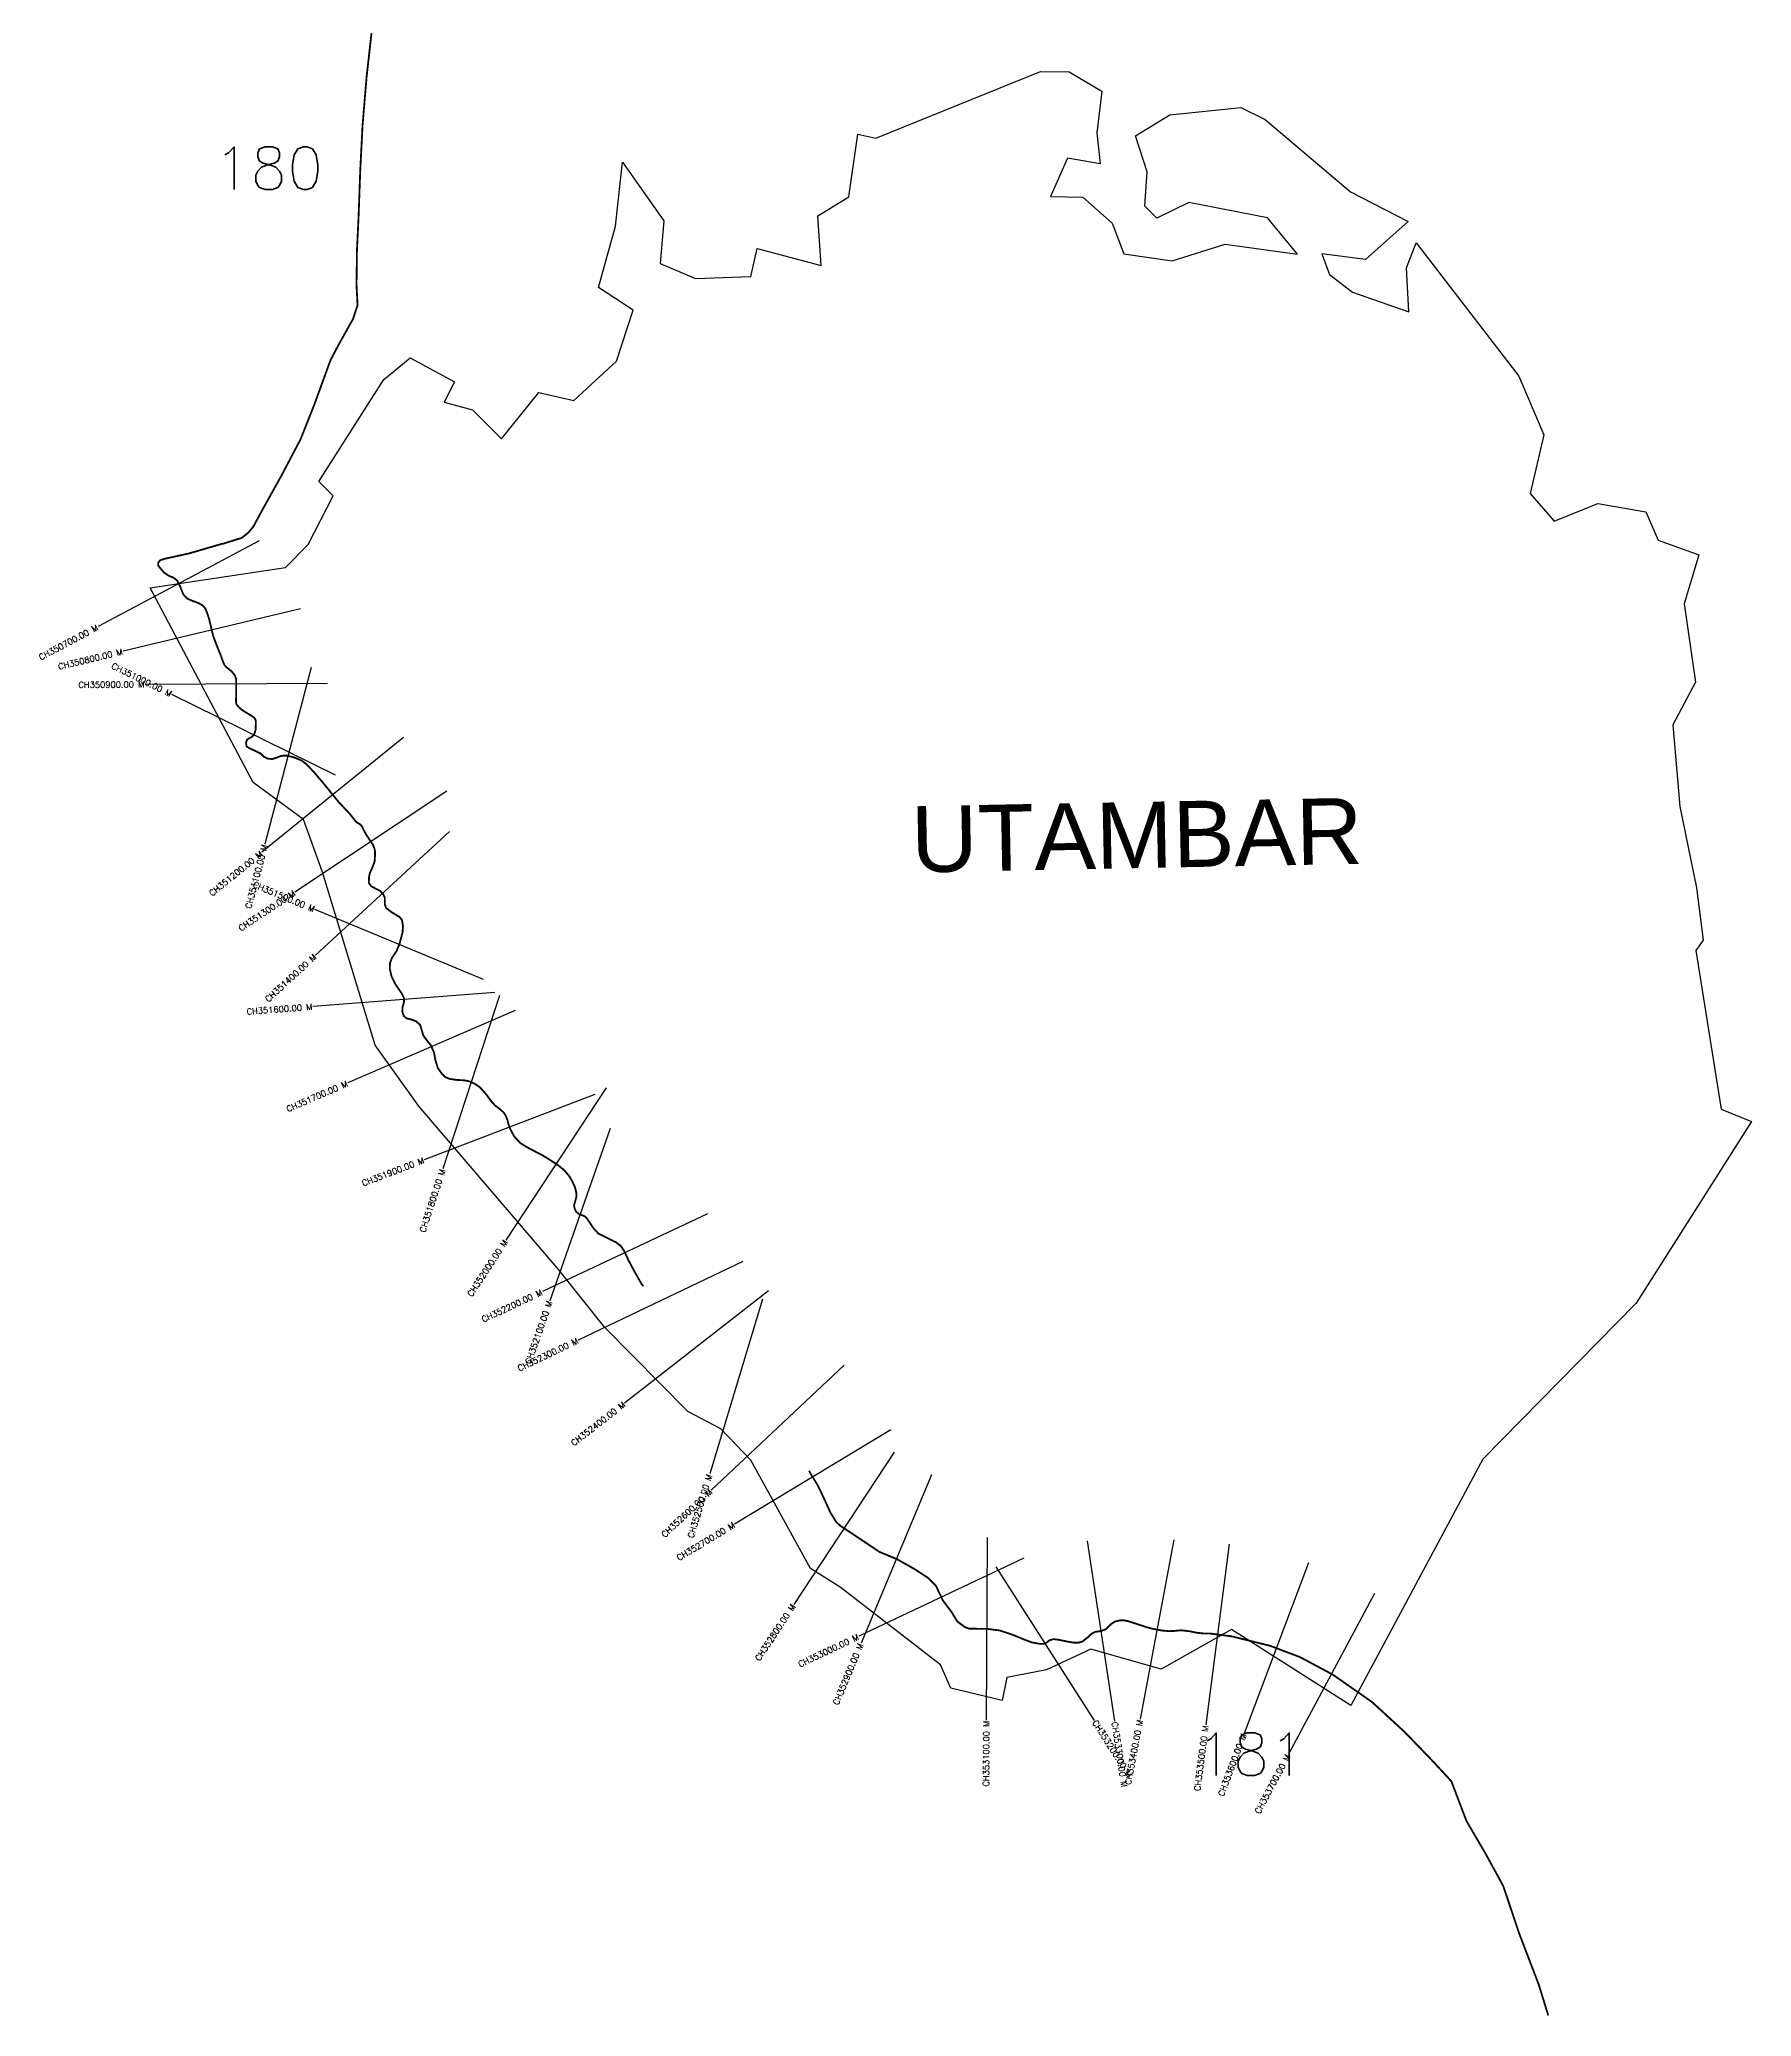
# Model space of a CAD drawing. Header units: metres. Extents: x 293367 to 296182, y 1978557 to 1983794.
# Drawn here: x 293367 to 296182, y 1978557 to 1981807 of the extents above; entities that cross this region are included whole.
import ezdxf
from ezdxf.enums import TextEntityAlignment as Align

# ---------------------------------------------------------------- set-up
doc = ezdxf.new("R2010")
doc.units = ezdxf.units.M
doc.header["$MEASUREMENT"] = 0
for name, color, linetype in [('CS', 134, 'Continuous'), ('CSMark', 6, 'Continuous'), ('NATURALLY PROTECTED', 3, 'Continuous'), ('VILLAGE NAME', 250, 'Continuous')]:
    doc.layers.add(name, color=color, linetype=linetype)
doc.styles.get("Standard").update_dxf_attribs({"font": 'simplex.shx'})

msp = doc.modelspace()

# ---------------------------------------------------------------- linework, layer by layer
at = {"color": 6, "flags": 128}
for points in [[(294394, 1981509.4), (294387.7, 1981439.2), (294445.9, 1981414.4), (294537, 1981417.5), (294547.2, 1981463.9), (294652.2, 1981435.6), (294646.8, 1981517.2), (294697.8, 1981548.6), (294712.8, 1981651.4), (294742.4, 1981644.8), (295012.9, 1981754.9), (295060.1, 1981754.3), (295114.2, 1981722.4), (295105.5, 1981653.9), (295111.1, 1981603), (295057.3, 1981612), (295029.3, 1981549.3), (295082.5, 1981548.3), (295130.7, 1981505.5), (295149.9, 1981454.8), (295229.7, 1981443.6), (295317, 1981470.8), (295435.5, 1981454.6), (295386.5, 1981514.1), (295257, 1981539.4), (295204.3, 1981513.5), (295184.5, 1981533.3), (295188.5, 1981589.7), (295169.1, 1981648.8), (295225.6, 1981683.6), (295342.7, 1981695.4), (295382.5, 1981675.6), (295522.6, 1981557.1), (295617.9, 1981508.3), (295547.3, 1981445.3), (295475.5, 1981454.9), (295488.3, 1981420.9), (295526, 1981392), (295618.9, 1981359.6), (295615, 1981431.7), (295631, 1981473.1), (295799.8, 1981253.5), (295840.7, 1981157.3), (295818.4, 1981060.9), (295858, 1981015.3), (295929.6, 1981044.3), (296008.6, 1981030.8), (296028.8, 1980983.8), (296095.7, 1980959.9), (296071.6, 1980879.6), (296089.9, 1980750.8), (296052.9, 1980680.3), (296064.6, 1980546.4), (296091.9, 1980412.4), (296102.6, 1980326.2), (296090.7, 1980309.1), (296132.2, 1980048.6), (296182.2, 1980028), (295992.4, 1979729.2), (295740.5, 1979472.9), (295523.3, 1979067.9), (295327, 1979192.8), (295211.4, 1979127.7), (295095.7, 1979160.5), (295023, 1979126.3), (294957.8, 1979113.7), (294950.1, 1979075.9), (294865.8, 1979096.2), (294848.7, 1979134.9), (294683.7, 1979262.3), (294634.8, 1979293.2), (294536.9, 1979471.5), (294487.3, 1979522.9), (294433.2, 1979551.4), (294296.5, 1979689.4), (294221.3, 1979784.5), (293990.8, 1980053.3), (293918.9, 1980153.8), (293832.3, 1980438.4), (293801.1, 1980524.7), (293718.3, 1980585.4), (293549, 1980905.6), (293771.6, 1980939.1), (293808.9, 1980976.9), (293850.2, 1981056.8), (293826.6, 1981080.5), (293933.3, 1981248.4), (293976.4, 1981283.7), (294049.5, 1981244.3), (294032.4, 1981211.1), (294079, 1981198.1), (294126.9, 1981150.5), (294188.1, 1981226.8), (294246, 1981213.5), (294316.1, 1981278.3), (294343.5, 1981362.3), (294286.5, 1981399.5), (294314.1, 1981500.5), (294326, 1981605.6)], [(294326, 1981605.6), (294394, 1981509.4)]]:
    msp.add_lwpolyline(points, dxfattribs=at)
at = {"layer": 'CS'}
for p, q in [((293728.5, 1980982.9), (293463.6, 1980842)), ((293796.2, 1980871.3), (293504.5, 1980801.4)), ((293814, 1980774.5), (293737.9, 1980484.3)), ((293840.6, 1980748.6), (293540.6, 1980746.8)), ((293853.9, 1980597.7), (293584.7, 1980730.1)), ((293965.9, 1980659.8), (293732.9, 1980470.8)), ((294036.7, 1980571.5), (293787, 1980405.3)), ((294041.1, 1980505.2), (293820.7, 1980301.6)), ((294097.2, 1980261.5), (293820.1, 1980376.5)), ((294115.9, 1980240.1), (293816.8, 1980217.1)), ((294123.7, 1980235.6), (294030.5, 1979950.4)), ((294149.3, 1980210.9), (293874.1, 1980091.5)), ((294298.8, 1980083.8), (294134.1, 1979833.1)), ((294280.1, 1980072.6), (293999.9, 1979965.2)), ((294305.3, 1980016.8), (294206.4, 1979733.5)), ((294465.6, 1979876.1), (294194, 1979748.6)), ((294523.5, 1979798.1), (294252.9, 1979668.7)), ((294565.8, 1979749.5), (294329.2, 1979565.1)), ((294555.8, 1979735.8), (294469.1, 1979448.7)), ((294690.3, 1979627.4), (294471.7, 1979421.9)), ((294766.9, 1979521), (294510, 1979366.2)), ((294772.4, 1979484.7), (294607.4, 1979234.2)), ((294833.6, 1979447.4), (294718.1, 1979170.6)), ((294925.4, 1979344), (294924, 1979044)), ((295089.7, 1979338.6), (295134.8, 1979042)), ((295232.4, 1979340.1), (295176.9, 1979045.3)), ((294985.5, 1979310.4), (294714.4, 1979181.8)), ((295323.1, 1979333.4), (295284.7, 1979035.9)), ((295454, 1979302.5), (295348.1, 1979021.8)), ((294939.8, 1979296.1), (295101.5, 1979043.4)), ((295562.2, 1979252.2), (295420.8, 1978987.6))]:
    msp.add_line(p, q, dxfattribs=at)
at = {"layer": 'NATURALLY PROTECTED', "const_width": 3, "flags": 128}
for points in [[(293913.9, 1981825.2), (293904.9, 1981745.3), (293898.3, 1981665.7), (293894.5, 1981591.5), (293891.9, 1981518.4), (293889.1, 1981460.1), (293888.4, 1981403.7), (293890.1, 1981370.3), (293882.5, 1981347.4), (293872.7, 1981330.1), (293861.5, 1981310), (293845.8, 1981280.6), (293819.2, 1981207.5), (293796.4, 1981150), (293765.3, 1981090.9), (293733.1, 1981033), (293718.8, 1981006.3), (293710.2, 1980996.1), (293699.4, 1980987.7), (293669.5, 1980978.4), (293666, 1980977.7), (293613.6, 1980962.4), (293571.6, 1980953.1), (293565.4, 1980950.9), (293562.3, 1980946.9), (293562.2, 1980942.4), (293565.5, 1980938.3), (293571.9, 1980930.7), (293579.1, 1980925.9), (293587.6, 1980922.3), (293593.2, 1980917.8), (293598.5, 1980907.8), (293601.4, 1980900), (293603.2, 1980895.9), (293605.1, 1980892.9), (293610.6, 1980887.7), (293617.5, 1980884.7), (293628.4, 1980880.7), (293635.4, 1980876.7), (293639.8, 1980871.8), (293642.1, 1980865.9), (293644, 1980860.7), (293646.1, 1980854.1), (293649.5, 1980840.1), (293652.7, 1980826.5), (293656.6, 1980816.1), (293661.1, 1980804.6), (293664.8, 1980795.7), (293668.6, 1980785), (293671.4, 1980778.5), (293674.6, 1980775.1), (293683.2, 1980768.2), (293687.9, 1980762.4), (293690.5, 1980755.5), (293690.6, 1980739), (293690.4, 1980725.2), (293690.1, 1980718.7), (293691, 1980714.2), (293694.5, 1980709.8), (293700.5, 1980704.6), (293707, 1980700.5), (293712, 1980697.4), (293715.4, 1980695.5), (293719.8, 1980692.4), (293722, 1980689.6), (293722.9, 1980685.9), (293722.5, 1980672.7), (293721.1, 1980667.6), (293718.9, 1980662.9), (293716.2, 1980660.5), (293711, 1980657.8), (293708.1, 1980655.4), (293706.7, 1980650.7), (293707.6, 1980645), (293712.8, 1980641.6), (293722.1, 1980637.5), (293731, 1980633), (293735.8, 1980628.2), (293742, 1980625), (293749.2, 1980624), (293755.6, 1980625.9), (293763.7, 1980629), (293768.1, 1980629.8), (293774.9, 1980629.7), (293786.6, 1980626.6), (293798.5, 1980621.5), (293805, 1980616.5), (293813.2, 1980608.2), (293819.8, 1980601.1), (293834.3, 1980583.9), (293859.6, 1980552.8), (293877.7, 1980533.7), (293885.6, 1980523.5), (293888.6, 1980520.3), (293893.9, 1980517), (293896.1, 1980515.3), (293898, 1980512.3), (293899.8, 1980508), (293904.5, 1980499.5), (293915.7, 1980482.7), (293918.6, 1980474.8), (293918.8, 1980466.1), (293918.2, 1980455.7), (293914.3, 1980445.5), (293910.2, 1980436.3), (293908.9, 1980429.5), (293908.7, 1980420.2), (293912.7, 1980414.9), (293919.3, 1980411.4), (293927.3, 1980407.3), (293932.1, 1980402.2), (293935, 1980396.1), (293935.1, 1980384.9), (293937, 1980379.3), (293945.7, 1980372.6), (293959, 1980364.5), (293963.2, 1980359.5), (293964.8, 1980349.5), (293964.1, 1980338.9), (293958.8, 1980319.5), (293954.1, 1980308.1), (293946.7, 1980297.3), (293943.4, 1980288.5), (293943.2, 1980279), (293945.9, 1980266.9), (293953, 1980252.8), (293962.9, 1980238.6), (293966.1, 1980232), (293966.6, 1980225.2), (293964, 1980215.7), (293963.8, 1980208.7), (293966.1, 1980201.9), (293970.3, 1980197.9), (293977.8, 1980196), (293986.1, 1980193.1), (293992.8, 1980187.3), (293995.1, 1980180.2), (293998.1, 1980170.2), (294000.3, 1980166.6), (294010.9, 1980153.1), (294016, 1980141.2), (294018.2, 1980128.6), (294022.2, 1980115.8), (294028.8, 1980106.6), (294033.8, 1980101.5), (294040.8, 1980098.4), (294052.1, 1980096.6), (294065.1, 1980095.9), (294072, 1980094.7), (294077.4, 1980092.9), (294085, 1980088.9), (294091.2, 1980084.3), (294096.6, 1980078.7), (294102.6, 1980071.6), (294110.6, 1980060.6), (294116.7, 1980054.1), (294123.7, 1980048.9), (294129.5, 1980043.7), (294133, 1980039.2), (294136.2, 1980031.9), (294138.5, 1980022.9), (294141, 1980016.3), (294145, 1980008.5), (294147.8, 1980003.5), (294152.3, 1979998.5), (294157.9, 1979992.6), (294168.5, 1979986), (294179.7, 1979980.1), (294194.4, 1979972.5), (294208.1, 1979964), (294219.9, 1979956.2), (294229.1, 1979948.8), (294238.1, 1979938.5), (294243.3, 1979929.5), (294247.9, 1979919.6), (294249.8, 1979910.9), (294250.2, 1979905.7), (294248.6, 1979899), (294246.1, 1979890.6), (294247.1, 1979884.9), (294249.4, 1979880.2), (294254.4, 1979875.7), (294262.9, 1979872.7), (294266.5, 1979869.8), (294273, 1979860.2), (294279.1, 1979851.3), (294286.4, 1979843.8), (294302.5, 1979835.7), (294314.5, 1979829.9), (294322.9, 1979823.6), (294328.2, 1979815.9), (294335.8, 1979799.6), (294345.5, 1979781.5), (294357.5, 1979760.3), (294360.5, 1979757.2)], [(294632.4, 1979453.8), (294633.4, 1979452), (294646.8, 1979429.8), (294655.8, 1979411.3), (294667.8, 1979384.7), (294677.5, 1979369.3), (294684.3, 1979363.1), (294703.3, 1979350.6), (294721.7, 1979338.3), (294748, 1979320.6), (294777.3, 1979308.4), (294807.4, 1979291.4), (294828.7, 1979277.3), (294841.1, 1979264.8), (294852.4, 1979241), (294867.1, 1979221.2), (294876.2, 1979206.1), (294888.3, 1979197.1), (294895.8, 1979194.2), (294908.3, 1979194.1), (294925.1, 1979194), (294946.3, 1979191.2), (294967.6, 1979184.1), (294986.6, 1979176.3), (294998.5, 1979171.7), (295012.4, 1979169.2), (295020.2, 1979169.4), (295023.5, 1979171.6), (295027.8, 1979175.1), (295034.2, 1979177), (295043.7, 1979175.9), (295049.8, 1979174.5), (295056.7, 1979173.1), (295067.2, 1979171.3), (295075.5, 1979171.3), (295081.9, 1979173), (295091.2, 1979180.2), (295096.8, 1979185.6), (295102.6, 1979188.8), (295113.3, 1979190.5), (295120.8, 1979193.4), (295128.9, 1979201.6), (295135.5, 1979205.9), (295143.7, 1979207.9), (295151.1, 1979207.8), (295158.4, 1979206.2), (295175.1, 1979200.8), (295187.9, 1979196.5), (295197.6, 1979194), (295213.2, 1979191.1), (295223.9, 1979190.2), (295233.3, 1979190.5), (295244.3, 1979191.6), (295258, 1979190), (295270.5, 1979187.5), (295281.3, 1979186.3), (295291.4, 1979186.3), (295328.1, 1979181.5), (295391.1, 1979165.9), (295439.5, 1979147.6), (295493.9, 1979118.6), (295558.5, 1979073.4), (295611.9, 1979024.3), (295656.1, 1978978.5), (295688.6, 1978943.5), (295713.6, 1978878), (295745.7, 1978822.9), (295773.9, 1978771.4), (295800.2, 1978693.1), (295832.3, 1978609.2), (295848.1, 1978558.1)]]:
    msp.add_lwpolyline(points, dxfattribs=at)

# ---------------------------------------------------------------- texts
at = {"char_height": 70, "attachment_point": 1}
for s, width, insert in [('180', 129.489, (293654, 1981630.8)), ('181', 95.172, (295269.2, 1979022.9))]:
    msp.add_mtext_dynamic_manual_height_columns(s, width=width, gutter_width=1, heights=[0], dxfattribs=dict(at, insert=insert))
at = {"layer": 'CSMark'}
for s, rotation, p in [('CH350700.00 M', 28.0025, (293462.7, 1980841.5)), ('CH350800.00 M', 13.4894, (293503.5, 1980801.1)), ('CH351000.00 M', 333.8236, (293583.8, 1980730.5)), ('CH350900.00 M', 0.3395, (293539.6, 1980746.8)), ('CH351200.00 M', 39.0601, (293732.1, 1980470.1)), ('CH351100.00 M', 75.3023, (293737.6, 1980483.4)), ('CH351300.00 M', 33.6405, (293786.1, 1980404.7)), ('CH351500.00 M', 337.4717, (293819.1, 1980376.9)), ('CH351400.00 M', 42.7236, (293820, 1980300.9)), ('CH351600.00 M', 4.3996, (293815.8, 1980217)), ('CH351700.00 M', 23.4437, (293873.2, 1980091.1)), ('CH351900.00 M', 20.958, (293999, 1979964.9)), ('CH351800.00 M', 71.9068, (294030.2, 1979949.5)), ('CH352000.00 M', 56.6991, (294133.6, 1979832.3)), ('CH352200.00 M', 25.1541, (294193.1, 1979748.1)), ('CH352100.00 M', 70.7463, (294206.1, 1979732.6)), ('CH352300.00 M', 25.5598, (294252, 1979668.3)), ('CH352400.00 M', 37.9233, (294328.4, 1979564.5)), ('CH352500.00 M', 73.1907, (294468.8, 1979447.7)), ('CH352600.00 M', 43.2362, (294471, 1979421.2)), ('CH352700.00 M', 31.0737, (294509.1, 1979365.7)), ('CH352800.00 M', 56.62, (294606.8, 1979233.3)), ('CH353000.00 M', 25.3703, (294713.5, 1979181.4)), ('CH352900.00 M', 67.3551, (294717.7, 1979169.6)), ('CH353400.00 M', 79.3402, (295176.7, 1979044.3)), ('CH353100.00 M', 89.7457, (294924, 1979043)), ('CH353500.00 M', 82.6475, (295284.5, 1979034.9)), ('CH353600.00 M', 69.3176, (295347.7, 1979020.9)), ('CH353700.00 M', 61.8839, (295420.3, 1978986.7))]:
    msp.add_text(s, height=10, rotation=rotation, dxfattribs=at).set_placement(p, align=Align.MIDDLE_RIGHT)
for s, rotation, p in [('CH353200.00 M', 302.6075, (295102, 1979042.5)), ('CH353300.00 M', 278.6316, (295134.9, 1979041))]:
    msp.add_text(s, height=10, rotation=rotation, dxfattribs=at).set_placement(p, align=Align.MIDDLE_LEFT)
at = {"layer": 'VILLAGE NAME', "insert": (294799.1, 1980546.4), "char_height": 108.748, "attachment_point": 1, "rotation": 1.1028}
msp.add_mtext_dynamic_manual_height_columns('{\\fArial|b0|i0|c0|p34;UTAMBAR}', width=1571.314, gutter_width=543.7, heights=[0], dxfattribs=at)

doc.saveas('drawing.dxf')
